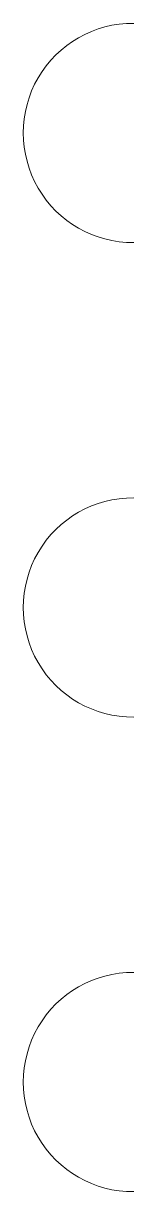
# Model space of a CAD drawing. Header units: millimetres. Extents: x 1177 to 4147, y 93 to 2194.
# Drawn here: x 2888.16 to 2891.19, y 1641.89 to 1673.87 of the extents above; entities that cross this region are included whole.
import ezdxf

# ---------------------------------------------------------------- set-up
doc = ezdxf.new("R2010")
doc.units = ezdxf.units.MM
doc.header["$LTSCALE"] = 0.1
doc.layers.add('标注', color=251, linetype='Continuous', lineweight=9)

msp = doc.modelspace()

# ---------------------------------------------------------------- linework, layer by layer
at = {"layer": '标注'}
for centre in [(2891.161, 1670.866), (2891.161, 1670.866), (2891.161, 1657.876), (2891.161, 1644.885), (2891.161, 1644.885)]:
    msp.add_arc(centre, 3, 89.4166, 270.5834, dxfattribs=at)

doc.saveas('drawing.dxf')
